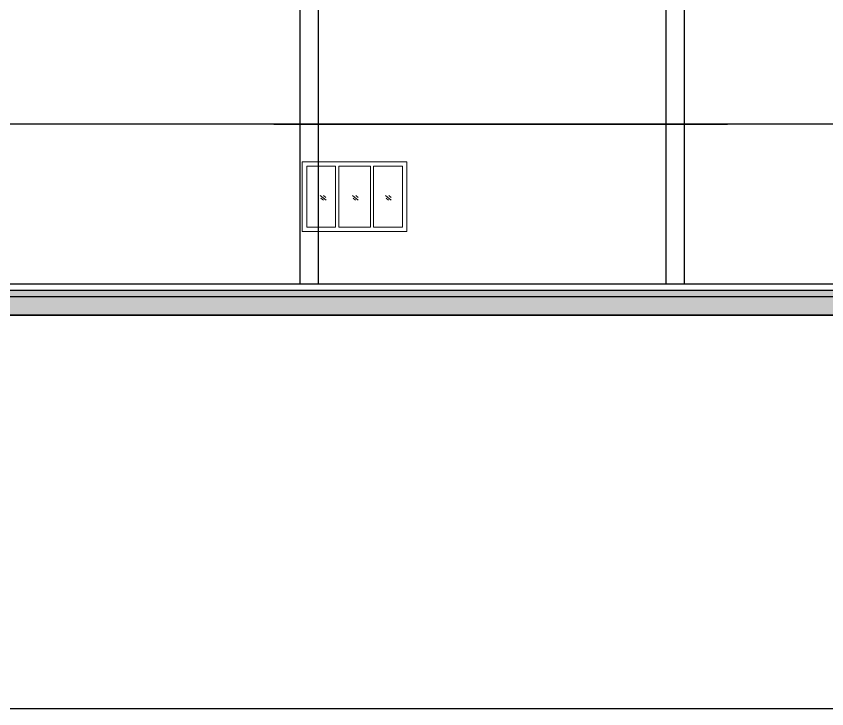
# Model space of a CAD drawing. Header units: metres. Extents: x 31037 to 31490, y -4422 to -3483.
# Drawn here: x 31196.81 to 31212.31, y -4421.54 to -4408.3 of the extents above; entities that cross this region are included whole.
import ezdxf

# ---------------------------------------------------------------- set-up
doc = ezdxf.new("R2010")
doc.units = ezdxf.units.M
doc.header["$LTSCALE"] = 30
doc.header["$MEASUREMENT"] = 0
doc.layers.get('0').update_dxf_attribs({"color": 30, "lineweight": 40})
for name, color, linetype, lineweight in [('DIM', 5, 'Continuous', 25), ('HAT', 8, 'Continuous', 18), ('JSC-S-Joinerys', 126, 'Continuous', 18)]:
    doc.layers.add(name, color=color, linetype=linetype, lineweight=lineweight)
doc.layers.add('JSC-B-Main Wall', color=20, linetype='Continuous')

# ---------------------------------------------------------------- blocks, each defined once
blk = doc.blocks.new('1500')
at = {"layer": 'JSC-S-Joinerys'}
for p, q in [((270, 1125, 0), (270, 75, 0)), ((326, 1125, 0), (326, 75, 0)), ((-632, 540), (-533, 621)), ((-629, 587), (-589, 617)), ((-586, 538), (-543, 572)), ((-65, 540), (33, 621)), ((-62, 587), (-23, 617)), ((-19, 538), (24, 572)), ((490, 540), (589, 621)), ((493, 587), (533, 617)), ((536, 538), (579, 572))]:
    blk.add_line(p, q, dxfattribs=at)
for points in [[(900, 0), (-900, 0), (-900, 1200), (900, 1200)], [(-328, 75), (-825, 75), (-825, 1125), (-328, 1125)]]:
    blk.add_lwpolyline(points, close=True, dxfattribs=at)
for points in [[(270, 1125), (-273, 1125), (-273, 75), (270, 75)], [(326, 75), (820, 75), (820, 1125), (326, 1125)]]:
    blk.add_lwpolyline(points, dxfattribs=at)

msp = doc.modelspace()

# ---------------------------------------------------------------- hatches: boundary and pattern name
at = {"layer": 'HAT', "lineweight": 25}
h = msp.add_hatch(dxfattribs=at)
h.set_pattern_fill('AR-CONC,_O', color=0, scale=0.05)
h.set_pattern_definition([(50, (13597.27903, 975.42864), (0.3586300913, -0.0313760675), [0.0375, -0.4125]), (355, (13597.27903, 975.42864), (-0.069375667, 0.376096067), [0.03, -0.33]), (100.4514, (13597.30892, 975.42602), (0.289254691, 0.344719771), [0.031870095, -0.350571056]), (46.1842, (13597.27903, 975.52864), (0.533620524, -0.082759507), [0.05625, -0.61875]), (96.6356, (13597.3235, 975.52174), (0.467331353, 0.487058935), [0.047805144, -0.5258565]), (351.1842, (13597.27903, 975.52864), (0.467330973, 0.4870593), [0.045, -0.495]), (21, (13597.32903, 975.50364), (0.298453526, -0.2013094453), [0.0375, -0.4125]), (326, (13597.32903, 975.50364), (0.121657666, 0.3625750225), [0.03, -0.33]), (71.4514, (13597.3539, 975.48686), (0.420111314, 0.1612652484), [0.031870095, -0.350571056]), (37.5, (13597.27903, 975.42864), (0.0060799277, 0.1664469269), [0, -0.326, 0, -0.335, 0, -0.33125]), (7.5, (13597.27903, 975.42864), (0.1315347687, 0.197205856), [0, -0.191, 0, -0.3185, 0, -0.12625]), (327.5, (13597.16753, 975.42864), (0.2669112181, -0.0112774359), [0, -0.125, 0, -0.39, 0, -0.5175]), (317.5, (13597.11753, 975.42864), (0.2915930847, 0.0500524912), [0, -0.1625, 0, -0.259, 0, -0.3675])])
h.paths.add_polyline_path([(31222.97861, -4413.53783), (31195.39478, -4413.53783), (31195.39478, -4413.65783), (31222.97861, -4413.65783)])
h = msp.add_hatch(dxfattribs=at)
h.set_pattern_fill('AR-SAND', color=0, scale=0.09)
h.set_pattern_definition([(37.5, (13597.27903, 975.42864), (-0.0056694022, 0.1734141392), [0, -0.1368, 0, -0.153, 0, -0.14625]), (7.5, (13597.27903, 975.42864), (0.1592799035, 0.253993146), [0, -0.0738, 0, -0.1233, 0, -0.04725]), (327.5, (13597.16833, 975.42864), (0.2802727676, 0.0005093148), [0, -0.045, 0, -0.162, 0, -0.2115]), (317.5, (13597.16833, 975.42864), (0.2705513944, 0.078990801), [0, -0.0225, 0, -0.1062, 0, -0.1215])])
h.paths.add_polyline_path([(31195.44256, -4413.65783), (31195.44256, -4414.01783), (31222.97861, -4414.01783), (31222.97861, -4413.65783)])

# ---------------------------------------------------------------- linework, layer by layer
at = {"color": 0, "lineweight": 25}
for p, q in [((31202.23361, -4413.41783), (31202.23361, -4399.82368)), ((31202.58361, -4413.41783), (31202.58361, -4399.84786)), ((31209.23361, -4413.41783), (31209.23361, -4400.30728)), ((31209.58361, -4413.41783), (31209.58361, -4400.33145)), ((31201.73361, -4410.36783), (31210.40861, -4410.36783)), ((31169.33861, -4413.41783), (31293.77873, -4413.41783)), ((31169.33861, -4413.53783), (31222.97861, -4413.53783)), ((31169.33861, -4413.65783), (31222.97861, -4413.65783)), ((31298.65861, -4414.01783), (31167.30076, -4414.01783))]:
    msp.add_line(p, q, dxfattribs=at)
at = {"layer": 'DIM', "color": 0, "lineweight": 25}
for p, q in [((31287.50861, -4410.36783), (31182.40861, -4410.36783)), ((31169.33861, -4414.01783), (31293.77861, -4414.01783))]:
    msp.add_line(p, q, dxfattribs=at)
msp.add_lwpolyline([(31162.57356, -4421.53702), (31162.57356, -4368.60832), (31313.93304, -4368.60832), (31313.93304, -4421.53702)], close=True, dxfattribs=at)

# ---------------------------------------------------------------- block references
at = {"layer": 'JSC-B-Main Wall', "color": 0, "lineweight": 25, "xscale": -0.0011111111089122, "yscale": 0.0011111111125501, "zscale": 0.0011111111117591}
msp.add_blockref('1500', (31203.27513, -4412.41783, -0.00037), dxfattribs=at)

doc.saveas('drawing.dxf')
